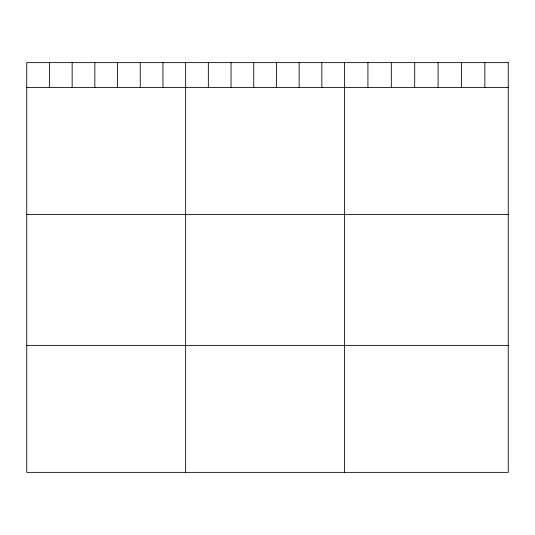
<?xml version="1.0" encoding="UTF-8"?>
<svg xmlns="http://www.w3.org/2000/svg" width="535" height="535" viewBox="0 0 535 535"><rect width="100%" height="100%" fill="white"/><g stroke="black" fill="none" stroke-linecap="round" stroke-linejoin="round"><path stroke-width="0.8" d="M26.75 87.573L508.25 87.573M26.75 214.555L508.25 214.555M26.75 345.383L508.25 345.383M484.864 62.635L484.864 87.573M461.478 62.635L461.478 87.573M438.091 62.635L438.091 87.573M414.699 62.635L414.699 87.573M391.312 62.635L391.312 87.573M367.926 62.635L367.926 87.573M344.54 62.635L344.54 472.365M321.843 62.635L321.843 87.573M299.139 62.635L299.139 87.573M276.441 62.635L276.441 87.573M253.744 62.635L253.744 87.573M231.046 62.635L231.046 87.573M208.342 62.635L208.342 87.573M185.645 62.635L185.645 472.365M162.948 62.635L162.948 87.573M140.244 62.635L140.244 87.573M117.546 62.635L117.546 87.573M94.849 62.635L94.849 87.573M72.151 62.635L72.151 87.573M49.447 62.635L49.447 87.573M508.25 62.635L26.75 62.635L26.75 472.365L508.25 472.365L508.25 62.635"/></g></svg>
